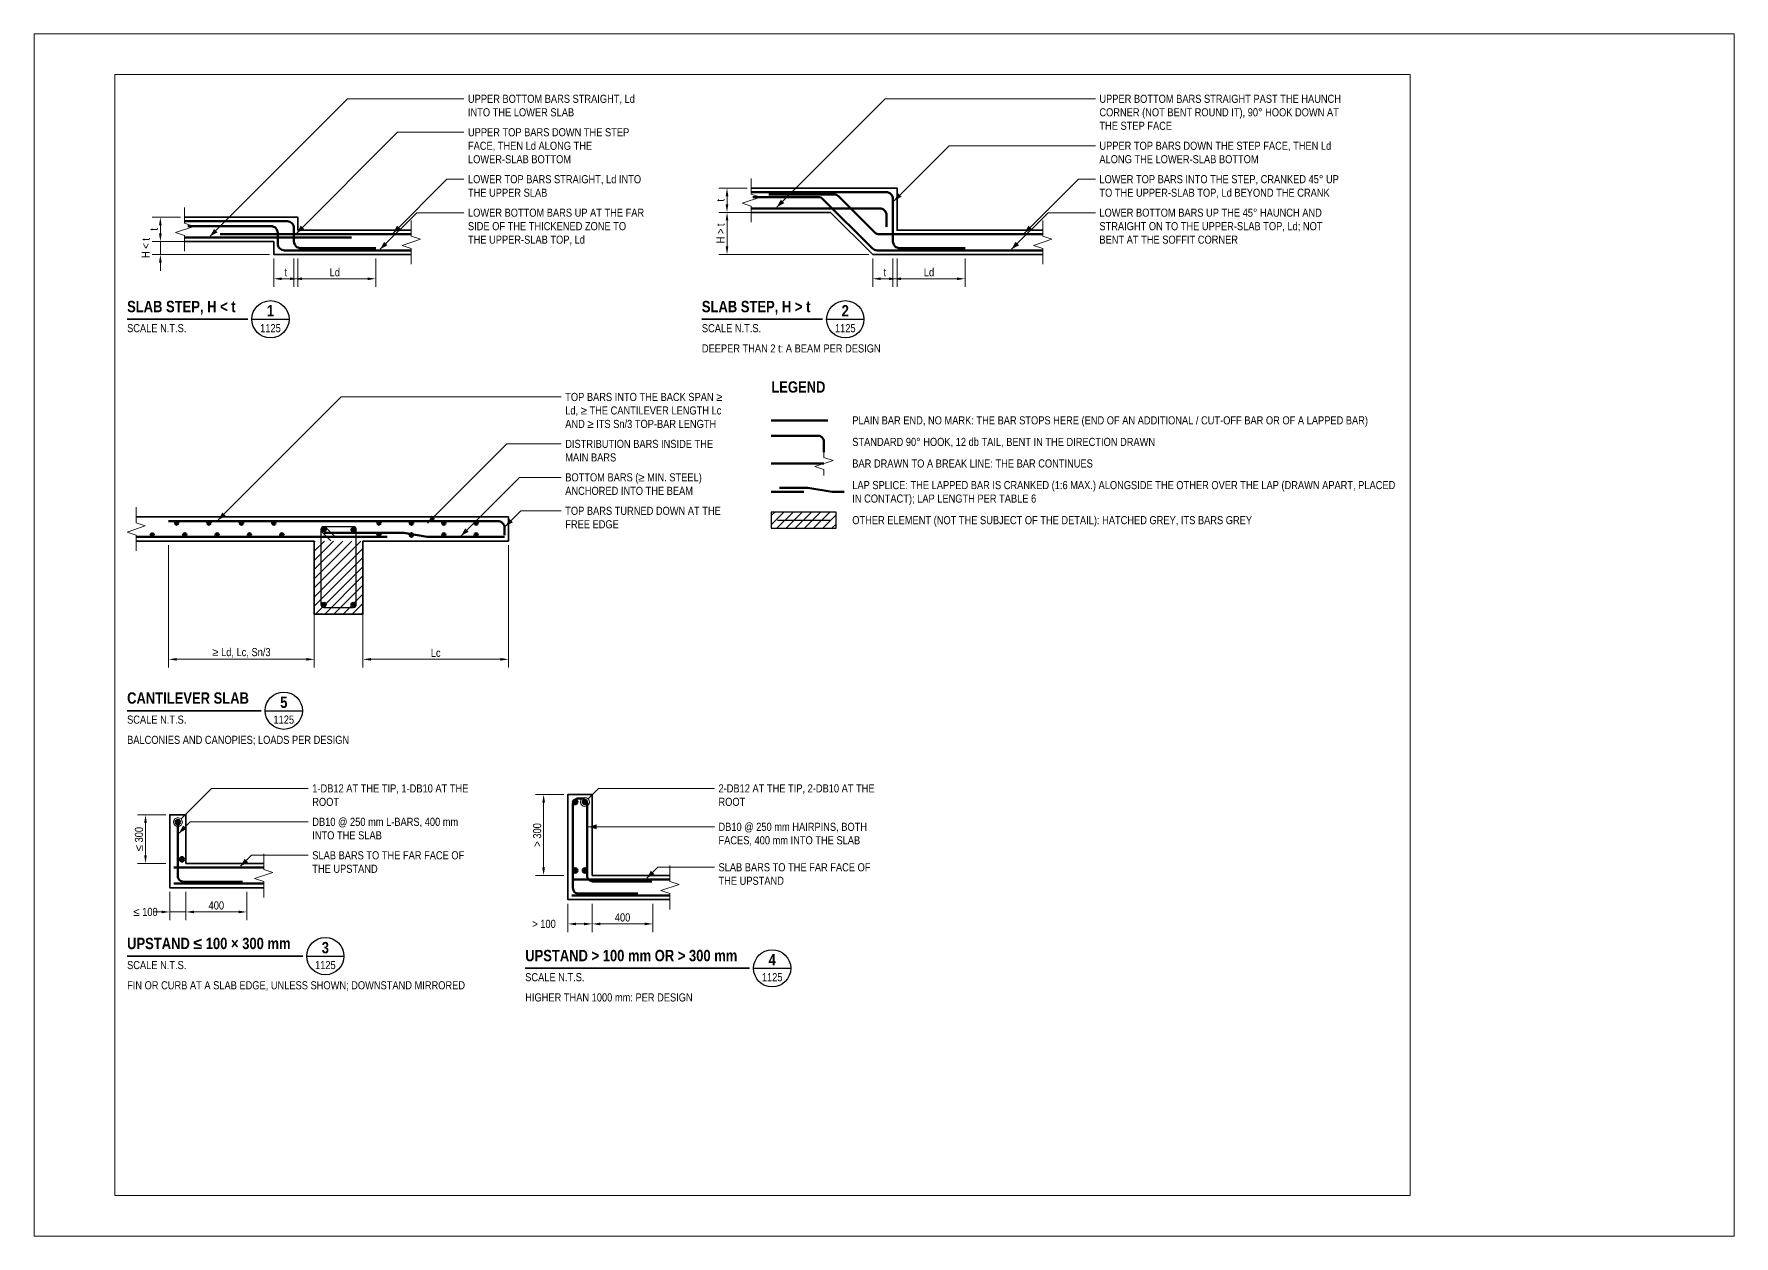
# Model space of a CAD drawing. Header units: millimetres. Extents: x 0 to 91000, y 0 to 7425.
# Drawn here: x 46000 to 56500, y 0 to 7425 of the extents above; entities that cross this region are included whole.
import ezdxf
from ezdxf.enums import TextEntityAlignment as Align

# ---------------------------------------------------------------- set-up
doc = ezdxf.new("R2010")
doc.units = ezdxf.units.MM
doc.header["$LTSCALE"] = 3.75
for name, color, linetype, lineweight in [('S-ANNO', 3, 'Continuous', 18), ('S-BREAK', 8, 'Continuous', 18), ('S-CONC', 4, 'Continuous', 35), ('S-CONC-VIS', 5, 'Continuous', 25), ('S-DET', 7, 'Continuous', 18), ('S-DIMS', 2, 'Continuous', 18), ('S-HATCH', 9, 'Continuous', 13), ('S-REBR', 1, 'Continuous', 50), ('S-REBR-NF', 252, 'Continuous', 25), ('S-SYMB', 6, 'Continuous', 25), ('S-TEXT', 7, 'Continuous', 18), ('S-TITLE', 4, 'Continuous', 35)]:
    doc.layers.add(name, color=color, linetype=linetype, lineweight=lineweight)
doc.layers.add('S-SHEET', color=9, linetype='Continuous', lineweight=13, plot=False)
doc.layers.add('S-TB-AREA', color=9, linetype='Continuous', lineweight=13, plot=False)
doc.styles.add('AN', font='ARIALN_0.TTF')
doc.styles.add('ANB', font='ARIALNB_0.TTF')
doc.dimstyles.new('EIT-25', dxfattribs={"dimscale": 25, "dimtxt": 2, "dimasz": 2, "dimexe": 2, "dimexo": 1, "dimgap": 0.6, "dimtad": 1, "dimdec": 0, "dimtxsty": 'AN', "dimcen": 2.5, "dimclrd": 2, "dimclre": 8, "dimclrt": 7, "dimazin": 3, "dimtfac": 1, "dimtmove": 1, "dimatfit": 3, "dimlwd": -1, "dimlwe": -1, "dimarcsym": 0})

# ---------------------------------------------------------------- blocks, each defined once
blk = doc.blocks.new('VT-1125-1', base_point=(23, 221.93))
at = {"layer": 'S-SYMB'}
blk.add_line((53.82, 226.53), (63.02, 226.53), dxfattribs=at)
blk.add_circle((58.42, 226.53), 4.6, dxfattribs=at)
at = {"layer": 'S-TITLE'}
blk.add_line((23, 226.53), (52.82, 226.53), dxfattribs=at)
at = {"layer": 'S-TEXT'}
for s, height, style, p in [('1', 2.8, 'ANB', (58.42, 228.63)), ('1125', 2, 'AN', (58.42, 224.33))]:
    blk.add_text(s, height=height, dxfattribs=dict(at, style=style)).set_placement(p, align=Align.MIDDLE_CENTER)
at = {"layer": 'S-TEXT', "style": 'AN'}
blk.add_text('SCALE N.T.S.', height=2, dxfattribs=at).set_placement((23, 225.33), align=Align.TOP_LEFT)
at = {"layer": 'S-TITLE', "style": 'ANB'}
blk.add_text('SLAB STEP, H < t', height=2.8, dxfattribs=at).set_placement((23, 227.43), align=Align.BOTTOM_LEFT)
blk = doc.blocks.new('VT-1125-2', base_point=(164.99, 217.78))
at = {"layer": 'S-SYMB'}
blk.add_line((195.82, 226.53), (205.02, 226.53), dxfattribs=at)
blk.add_circle((200.42, 226.53), 4.6, dxfattribs=at)
at = {"layer": 'S-TITLE'}
blk.add_line((164.99, 226.53), (194.82, 226.53), dxfattribs=at)
at = {"layer": 'S-TEXT'}
for s, height, style, p in [('2', 2.8, 'ANB', (200.42, 228.63)), ('1125', 2, 'AN', (200.42, 224.33))]:
    blk.add_text(s, height=height, dxfattribs=dict(at, style=style)).set_placement(p, align=Align.MIDDLE_CENTER)
at = {"layer": 'S-TEXT', "style": 'AN'}
for s, p in [('SCALE N.T.S.', (164.99, 225.33)), ('DEEPER THAN 2 t: A BEAM PER DESIGN', (164.99, 220.33))]:
    blk.add_text(s, height=2, dxfattribs=at).set_placement(p, align=Align.TOP_LEFT)
at = {"layer": 'S-TITLE', "style": 'ANB'}
blk.add_text('SLAB STEP, H > t', height=2.8, dxfattribs=at).set_placement((164.99, 227.43), align=Align.BOTTOM_LEFT)
blk = doc.blocks.new('VT-1125-5', base_point=(23, 121.06))
at = {"layer": 'S-SYMB'}
blk.add_line((57.11, 129.81), (66.31, 129.81), dxfattribs=at)
blk.add_circle((61.71, 129.81), 4.6, dxfattribs=at)
at = {"layer": 'S-TITLE'}
blk.add_line((23, 129.81), (56.11, 129.81), dxfattribs=at)
at = {"layer": 'S-TEXT'}
for s, height, style, p in [('5', 2.8, 'ANB', (61.71, 131.91)), ('1125', 2, 'AN', (61.71, 127.61))]:
    blk.add_text(s, height=height, dxfattribs=dict(at, style=style)).set_placement(p, align=Align.MIDDLE_CENTER)
at = {"layer": 'S-TEXT', "style": 'AN'}
for s, p in [('SCALE N.T.S.', (23, 128.61)), ('BALCONIES AND CANOPIES; LOADS PER DESIGN', (23, 123.61))]:
    blk.add_text(s, height=2, dxfattribs=at).set_placement(p, align=Align.TOP_LEFT)
at = {"layer": 'S-TITLE', "style": 'ANB'}
blk.add_text('CANTILEVER SLAB', height=2.8, dxfattribs=at).set_placement((23, 130.71), align=Align.BOTTOM_LEFT)
blk = doc.blocks.new('KEY-1125-1', base_point=(182.14, 174.87))
at = {"layer": 'S-HATCH'}
h = blk.add_hatch(dxfattribs=at)
h.set_pattern_fill('ANSI31', color=256, scale=0.50394)
h.paths.add_polyline_path([(182.14, 174.87), (198.14, 174.87), (198.14, 178.87), (182.14, 178.87)])
at = {"layer": 'S-BREAK', "flags": 128}
blk.add_lwpolyline([(195.14, 187.87), (195.14, 189.37), (192.89, 190.12), (197.39, 191.62), (195.14, 192.37), (195.14, 193.87)], dxfattribs=at)
at = {"layer": 'S-CONC-VIS', "flags": 128}
blk.add_lwpolyline([(182.14, 174.87), (198.14, 174.87), (198.14, 178.87), (182.14, 178.87)], close=True, dxfattribs=at)
at = {"layer": 'S-REBR'}
for p, q in [((182.14, 201.53), (196.14, 201.53)), ((182.14, 190.87), (195.14, 190.87)), ((182.14, 183.87), (190.14, 183.87))]:
    blk.add_line(p, q, dxfattribs=at)
at = {"layer": 'S-REBR', "flags": 128}
blk.add_lwpolyline([(182.14, 197.7), (193.74, 197.7, -0.414214), (195.14, 196.3), (195.14, 193.7)], format="xyb", dxfattribs=at)
blk.add_lwpolyline([(184.14, 184.87), (191.14, 184.87), (197.14, 183.87), (200.14, 183.87)], dxfattribs=at)
at = {"layer": 'S-REBR-NF'}
blk.add_line((183.64, 176.87), (196.64, 176.87), dxfattribs=at)
at = {"layer": 'S-TEXT', "style": 'AN'}
for s, p in [('PLAIN BAR END, NO MARK: THE BAR STOPS HERE (END OF AN ADDITIONAL / CUT-OFF BAR OR OF A LAPPED BAR)', (202.14, 202.53)), ('STANDARD 90° HOOK, 12 db TAIL, BENT IN THE DIRECTION DRAWN', (202.14, 197.2)), ('BAR DRAWN TO A BREAK LINE: THE BAR CONTINUES', (202.14, 191.87)), ('LAP SPLICE: THE LAPPED BAR IS CRANKED (1:6 MAX.) ALONGSIDE THE OTHER OVER THE LAP (DRAWN APART, PLACED', (202.14, 186.53)), ('IN CONTACT); LAP LENGTH PER TABLE 6', (202.14, 183.2)), ('OTHER ELEMENT (NOT THE SUBJECT OF THE DETAIL): HATCHED GREY, ITS BARS GREY', (202.14, 177.87))]:
    blk.add_text(s, height=2, dxfattribs=at).set_placement(p, align=Align.TOP_LEFT)
at = {"layer": 'S-TITLE', "style": 'ANB'}
blk.add_text('LEGEND', height=2.8, dxfattribs=at).set_placement((182.14, 207.53), align=Align.BOTTOM_LEFT)
blk = doc.blocks.new('VT-1125-3', base_point=(23, 60.38))
at = {"layer": 'S-SYMB'}
blk.add_line((67.38, 69.13), (76.58, 69.13), dxfattribs=at)
blk.add_circle((71.98, 69.13), 4.6, dxfattribs=at)
at = {"layer": 'S-TITLE'}
blk.add_line((23, 69.13), (66.38, 69.13), dxfattribs=at)
at = {"layer": 'S-TEXT'}
for s, height, style, p in [('3', 2.8, 'ANB', (71.98, 71.23)), ('1125', 2, 'AN', (71.98, 66.93))]:
    blk.add_text(s, height=height, dxfattribs=dict(at, style=style)).set_placement(p, align=Align.MIDDLE_CENTER)
at = {"layer": 'S-TEXT', "style": 'AN'}
for s, p in [('SCALE N.T.S.', (23, 67.93)), ('FIN OR CURB AT A SLAB EDGE, UNLESS SHOWN; DOWNSTAND MIRRORED', (23, 62.93))]:
    blk.add_text(s, height=2, dxfattribs=at).set_placement(p, align=Align.TOP_LEFT)
at = {"layer": 'S-TITLE', "style": 'ANB'}
blk.add_text('UPSTAND ≤ 100 × 300 mm', height=2.8, dxfattribs=at).set_placement((23, 70.03), align=Align.BOTTOM_LEFT)
blk = doc.blocks.new('VT-1125-4', base_point=(121.37, 57.41))
at = {"layer": 'S-SYMB'}
blk.add_line((177.78, 66.16), (186.98, 66.16), dxfattribs=at)
blk.add_circle((182.38, 66.16), 4.6, dxfattribs=at)
at = {"layer": 'S-TITLE'}
blk.add_line((121.37, 66.16), (176.78, 66.16), dxfattribs=at)
at = {"layer": 'S-TEXT'}
for s, height, style, p in [('4', 2.8, 'ANB', (182.38, 68.26)), ('1125', 2, 'AN', (182.38, 63.96))]:
    blk.add_text(s, height=height, dxfattribs=dict(at, style=style)).set_placement(p, align=Align.MIDDLE_CENTER)
at = {"layer": 'S-TEXT', "style": 'AN'}
for s, p in [('SCALE N.T.S.', (121.37, 64.96)), ('HIGHER THAN 1000 mm: PER DESIGN', (121.37, 59.96))]:
    blk.add_text(s, height=2, dxfattribs=at).set_placement(p, align=Align.TOP_LEFT)
at = {"layer": 'S-TITLE', "style": 'ANB'}
blk.add_text('UPSTAND > 100 mm OR > 300 mm', height=2.8, dxfattribs=at).set_placement((121.37, 67.06), align=Align.BOTTOM_LEFT)
blk = doc.blocks.new('DET-1125-1', base_point=(-1055.4, -76200))
at = {"layer": 'S-ANNO', "flags": 128}
for points in [[(-542.8, -75887.8), (306.7, -75038.3), (950, -75038.3), (1025, -75038.3)], [(-7.9, -75867.9), (615, -75245), (950, -75245), (1025, -75245)], [(587.2, -75867.8), (920, -75535), (950, -75535), (1025, -75535)], [(507.2, -75967.8), (733.3, -75741.7), (950, -75741.7), (1025, -75741.7)]]:
    blk.add_lwpolyline(points, dxfattribs=at)
at = {"layer": 'S-ANNO'}
for points in [[(-542.8, -75887.8), (-496.8, -75863), (-518, -75841.8)], [(-7.9, -75867.9), (38.1, -75843.1), (16.9, -75821.9)], [(587.2, -75867.8), (633.2, -75843), (612, -75821.8)], [(507.2, -75967.8), (553.2, -75943), (532, -75921.8)]]:
    blk.add_solid(points, dxfattribs=at)
at = {"layer": 'S-BREAK', "flags": 128}
for points in [[(-700, -75980), (-700, -75882.5), (-756.2, -75863.8), (-643.8, -75826.2), (-700, -75807.5), (-700, -75710)], [(700, -76060), (700, -75962.5), (643.8, -75943.8), (756.2, -75906.2), (700, -75887.5), (700, -75790)]]:
    blk.add_lwpolyline(points, dxfattribs=at)
at = {"layer": 'S-CONC', "flags": 128}
for points in [[(-700, -75770), (0, -75770), (0, -75850), (700, -75850)], [(-700, -75920), (-150, -75920), (-150, -76000), (700, -76000)]]:
    blk.add_lwpolyline(points, dxfattribs=at)
at = {"layer": 'S-REBR', "flags": 128}
for points in [[(-700, -75795), (-67, -75795, -0.4142136), (-25, -75837), (-25, -75919, 0.4142136), (17, -75961), (480, -75961)], [(700, -75975), (-83, -75975, -0.4142136), (-125, -75933), (-125, -75867, 0.4142136), (-167, -75825), (-680, -75825)]]:
    blk.add_lwpolyline(points, format="xyb", dxfattribs=at)
for points in [[(-700, -75895), (330, -75895)], [(700, -75875), (-480, -75875)]]:
    blk.add_lwpolyline(points, dxfattribs=at)
at = {"layer": 'S-TEXT', "char_height": 50, "attachment_point": 1, "style": 'AN'}
for s, insert, width in [('UPPER BOTTOM BARS STRAIGHT, Ld\\PINTO THE LOWER SLAB', (1050, -75013.3), 1084.92), ('UPPER TOP BARS DOWN THE STEP\\PFACE, THEN Ld ALONG THE\\PLOWER-SLAB BOTTOM', (1050, -75220), 1048.385), ('LOWER TOP BARS STRAIGHT, Ld INTO\\PTHE UPPER SLAB', (1050, -75510), 1124.683), ('LOWER BOTTOM BARS UP AT THE FAR\\PSIDE OF THE THICKENED ZONE TO\\PTHE UPPER-SLAB TOP, Ld', (1050, -75716.7), 1144.405)]:
    blk.add_mtext(s, dxfattribs=dict(at, insert=insert, width=width))
at = {"layer": 'S-DIMS'}
for base, p1, p2, text in [((-850, -75920), (-700, -75920), (-700, -75770), 't'), ((-850, -76000), (-150, -76000), (-150, -75920), 'H < t')]:
    blk.add_linear_dim(base=base, p1=p1, p2=p2, angle=90, text=text, dimstyle='EIT-25', dxfattribs=at).render()
for base, p1, p2, text in [((-150, -76150), (-150, -76000), (0, -76000), 't'), ((-25, -76150), (-25, -76000), (480, -76000), 'Ld')]:
    blk.add_linear_dim(base=base, p1=p1, p2=p2, text=text, dimstyle='EIT-25', dxfattribs=at).render()
blk = doc.blocks.new('DET-1125-2', base_point=(-1205.4, -84200))
at = {"layer": 'S-ANNO', "flags": 128}
for points in [[(-742.8, -83707.8), (-73.3, -83038.3), (1150, -83038.3), (1225, -83038.3)], [(-17.8, -83667.8), (321.7, -83328.3), (1150, -83328.3), (1225, -83328.3)], [(787.2, -83867.8), (1120, -83535), (1150, -83535), (1225, -83535)], [(707.2, -83967.8), (933.3, -83741.7), (1150, -83741.7), (1225, -83741.7)]]:
    blk.add_lwpolyline(points, dxfattribs=at)
at = {"layer": 'S-ANNO'}
for points in [[(-742.8, -83707.8), (-696.8, -83683), (-718, -83661.8)], [(-17.8, -83667.8), (28.2, -83643), (7, -83621.8)], [(787.2, -83867.8), (833.2, -83843), (812, -83821.8)], [(707.2, -83967.8), (753.2, -83943), (732, -83921.8)]]:
    blk.add_solid(points, dxfattribs=at)
at = {"layer": 'S-BREAK', "flags": 128}
for points in [[(-900, -83800), (-900, -83702.5), (-956.2, -83683.8), (-843.8, -83646.2), (-900, -83627.5), (-900, -83530)], [(900, -84060), (900, -83962.5), (843.8, -83943.8), (956.2, -83906.2), (900, -83887.5), (900, -83790)]]:
    blk.add_lwpolyline(points, dxfattribs=at)
at = {"layer": 'S-CONC', "flags": 128}
for points in [[(-900, -83590), (0, -83590), (0, -83850), (900, -83850)], [(-900, -83740), (-410, -83740), (-150, -84000), (900, -84000)]]:
    blk.add_lwpolyline(points, dxfattribs=at)
at = {"layer": 'S-REBR', "flags": 128}
for points in [[(-900, -83615), (-67, -83615, -0.4142136), (-25, -83657), (-25, -83919, 0.4142136), (17, -83961), (420, -83961)], [(900, -83975), (-122.2, -83975, -0.1989124), (-151.9, -83962.7), (-457.3, -83657.3, 0.1989124), (-487, -83645), (-889.6, -83645)], [(900, -83875), (-109.1, -83875, -0.1989124), (-138.8, -83862.7), (-360.2, -83641.3, 0.1989124), (-389.9, -83629), (-792.5, -83629)], [(-900, -83715), (-107, -83715, -0.4142136), (-65, -83757), (-65, -83830)]]:
    blk.add_lwpolyline(points, format="xyb", dxfattribs=at)
at = {"layer": 'S-TEXT', "char_height": 50, "attachment_point": 1, "style": 'AN'}
for s, insert, width in [('UPPER BOTTOM BARS STRAIGHT PAST THE HAUNCH\\PCORNER (NOT BENT ROUND IT), 90° HOOK DOWN AT\\PTHE STEP FACE', (1250, -83013.3), 1564.59), ('UPPER TOP BARS DOWN THE STEP FACE, THEN Ld\\PALONG THE LOWER-SLAB BOTTOM', (1250, -83303.3), 1501.842), ('LOWER TOP BARS INTO THE STEP, CRANKED 45° UP\\PTO THE UPPER-SLAB TOP, Ld BEYOND THE CRANK', (1250, -83510), 1550.827), ('LOWER BOTTOM BARS UP THE 45° HAUNCH AND\\PSTRAIGHT ON TO THE UPPER-SLAB TOP, Ld; NOT\\PBENT AT THE SOFFIT CORNER', (1250, -83716.7), 1445.728)]:
    blk.add_mtext(s, dxfattribs=dict(at, insert=insert, width=width))
at = {"layer": 'S-DIMS'}
for base, p1, p2, text in [((-1050, -83740), (-900, -83740), (-900, -83590), 't'), ((-1050, -84000), (-150, -84000), (-410, -83740), 'H > t')]:
    blk.add_linear_dim(base=base, p1=p1, p2=p2, angle=90, text=text, dimstyle='EIT-25', dxfattribs=at).render()
for base, p1, p2, text in [((-150, -84150), (-150, -84000), (0, -84000), 't'), ((-25, -84150), (-25, -84000), (420, -84000), 'Ld')]:
    blk.add_linear_dim(base=base, p1=p1, p2=p2, text=text, dimstyle='EIT-25', dxfattribs=at).render()
blk = doc.blocks.new('DET-1125-5', base_point=(22843.8, -10847.2))
at = {"layer": 'S-HATCH'}
h = blk.add_hatch(dxfattribs=at)
h.set_pattern_fill('ANSI31', color=256, scale=12.59843)
h.paths.add_polyline_path([(24000, -10450), (24300, -10450), (24300, -10000), (24000, -10000)])
at = {"layer": 'S-REBR'}
h = blk.add_hatch(color=256, dxfattribs=at)
h.dxf.hatch_style = 1
edge = h.paths.add_edge_path()
edge.add_arc((23000, -9962), 11, 0, 360)
h = blk.add_hatch(color=256, dxfattribs=at)
h.dxf.hatch_style = 1
edge = h.paths.add_edge_path()
edge.add_arc((23150, -9888), 11, 0, 360)
h = blk.add_hatch(color=256, dxfattribs=at)
h.dxf.hatch_style = 1
edge = h.paths.add_edge_path()
edge.add_arc((23200, -9962), 11, 0, 360)
h = blk.add_hatch(color=256, dxfattribs=at)
h.dxf.hatch_style = 1
edge = h.paths.add_edge_path()
edge.add_arc((23350, -9888), 11, 0, 360)
h = blk.add_hatch(color=256, dxfattribs=at)
h.dxf.hatch_style = 1
edge = h.paths.add_edge_path()
edge.add_arc((23400, -9962), 11, 0, 360)
h = blk.add_hatch(color=256, dxfattribs=at)
h.dxf.hatch_style = 1
edge = h.paths.add_edge_path()
edge.add_arc((23550, -9888), 11, 0, 360)
h = blk.add_hatch(color=256, dxfattribs=at)
h.dxf.hatch_style = 1
edge = h.paths.add_edge_path()
edge.add_arc((23600, -9962), 11, 0, 360)
h = blk.add_hatch(color=256, dxfattribs=at)
h.dxf.hatch_style = 1
edge = h.paths.add_edge_path()
edge.add_arc((23750, -9888), 11, 0, 360)
h = blk.add_hatch(color=256, dxfattribs=at)
h.dxf.hatch_style = 1
edge = h.paths.add_edge_path()
edge.add_arc((23800, -9962), 11, 0, 360)
h = blk.add_hatch(color=256, dxfattribs=at)
h.dxf.hatch_style = 1
edge = h.paths.add_edge_path()
edge.add_arc((24400, -9888), 11, 0, 360)
h = blk.add_hatch(color=256, dxfattribs=at)
h.dxf.hatch_style = 1
edge = h.paths.add_edge_path()
edge.add_arc((24400, -9962), 11, 0, 360)
h = blk.add_hatch(color=256, dxfattribs=at)
h.dxf.hatch_style = 1
edge = h.paths.add_edge_path()
edge.add_arc((24600, -9888), 11, 0, 360)
h = blk.add_hatch(color=256, dxfattribs=at)
h.dxf.hatch_style = 1
edge = h.paths.add_edge_path()
edge.add_arc((24600, -9962), 11, 0, 360)
h = blk.add_hatch(color=256, dxfattribs=at)
h.dxf.hatch_style = 1
edge = h.paths.add_edge_path()
edge.add_arc((24800, -9888), 11, 0, 360)
h = blk.add_hatch(color=256, dxfattribs=at)
h.dxf.hatch_style = 1
edge = h.paths.add_edge_path()
edge.add_arc((24800, -9962), 11, 0, 360)
h = blk.add_hatch(color=256, dxfattribs=at)
h.dxf.hatch_style = 1
edge = h.paths.add_edge_path()
edge.add_arc((25000, -9888), 11, 0, 360)
h = blk.add_hatch(color=256, dxfattribs=at)
h.dxf.hatch_style = 1
edge = h.paths.add_edge_path()
edge.add_arc((25000, -9962), 11, 0, 360)
at = {"layer": 'S-REBR-NF'}
h = blk.add_hatch(color=256, dxfattribs=at)
h.dxf.hatch_style = 1
edge = h.paths.add_edge_path()
edge.add_arc((24059, -9929), 13.8, 0, 360)
h = blk.add_hatch(color=256, dxfattribs=at)
h.dxf.hatch_style = 1
edge = h.paths.add_edge_path()
edge.add_arc((24241, -9929), 13.8, 0, 360)
h = blk.add_hatch(color=256, dxfattribs=at)
h.dxf.hatch_style = 1
edge = h.paths.add_edge_path()
edge.add_arc((24059, -10391), 13.8, 0, 360)
h = blk.add_hatch(color=256, dxfattribs=at)
h.dxf.hatch_style = 1
edge = h.paths.add_edge_path()
edge.add_arc((24241, -10391), 13.8, 0, 360)
at = {"layer": 'S-ANNO', "flags": 128}
for points in [[(23407.2, -9868.8), (24166.8, -9109.2), (25450, -9109.2), (25525, -9109.2)], [(24700, -9888), (25188.8, -9399.2), (25450, -9399.2), (25525, -9399.2)], [(24907.2, -9966.8), (25268.2, -9605.8), (25450, -9605.8), (25525, -9605.8)], [(25180.8, -9908.2), (25276.5, -9812.5), (25450, -9812.5), (25525, -9812.5)]]:
    blk.add_lwpolyline(points, dxfattribs=at)
at = {"layer": 'S-ANNO'}
for points in [[(23407.2, -9868.8), (23453.2, -9844), (23432, -9822.8)], [(24700, -9888), (24746, -9863.3), (24724.7, -9842)], [(25180.8, -9908.2), (25226.8, -9883.4), (25205.6, -9862.2)], [(24907.2, -9966.8), (24953.2, -9942), (24932, -9920.8)]]:
    blk.add_solid(points, dxfattribs=at)
at = {"layer": 'S-BREAK', "flags": 128}
blk.add_lwpolyline([(22900, -10060), (22900, -9962.5), (22843.8, -9943.8), (22956.2, -9906.2), (22900, -9887.5), (22900, -9790)], dxfattribs=at)
at = {"layer": 'S-CONC'}
for p, q in [((22900, -9850), (25200, -9850)), ((25200, -10000), (25200, -9850)), ((22900, -10000), (24000, -10000)), ((24300, -10000), (25200, -10000))]:
    blk.add_line(p, q, dxfattribs=at)
at = {"layer": 'S-CONC', "flags": 128}
blk.add_lwpolyline([(24000, -10000), (24000, -10450), (24300, -10450), (24300, -10000)], dxfattribs=at)
at = {"layer": 'S-REBR', "flags": 128}
blk.add_lwpolyline([(22900, -9974), (24450, -9974)], dxfattribs=at)
for points in [[(23100, -9876), (25133, -9876, -0.4142136), (25175, -9918), (25175, -9964)], [(24060, -9949), (24546.5, -9949, -0.0413106), (24553.4, -9949.6), (24696.6, -9973.4, 0.0413106), (24703.5, -9974), (25175, -9974)]]:
    blk.add_lwpolyline(points, format="xyb", dxfattribs=at)
at = {"layer": 'S-REBR'}
for centre in [(23000, -9962), (23150, -9888), (23200, -9962), (23350, -9888), (23400, -9962), (23550, -9888), (23600, -9962), (23750, -9888), (23800, -9962), (24400, -9888), (24400, -9962), (24600, -9888), (24600, -9962), (24800, -9888), (24800, -9962), (25000, -9888), (25000, -9962)]:
    blk.add_circle(centre, 11, dxfattribs=at)
at = {"layer": 'S-REBR-NF', "flags": 128}
blk.add_lwpolyline([(24127.8, -9972), (24071.9, -9916.1, 0.6681786), (24040.8, -9929), (24040.8, -10391, 0.4142136), (24059, -10409.2), (24241, -10409.2, 0.4142136), (24259.2, -10391), (24259.2, -9929, 0.4142136), (24241, -9910.8), (24059, -9910.8, 0.6681786), (24046.1, -9941.9), (24102, -9997.8)], format="xyb", dxfattribs=at)
at = {"layer": 'S-REBR-NF'}
for centre in [(24059, -9929), (24241, -9929), (24059, -10391), (24241, -10391)]:
    blk.add_circle(centre, 13.8, dxfattribs=at)
at = {"layer": 'S-TEXT', "char_height": 50, "attachment_point": 1, "style": 'AN'}
for s, insert, width in [('TOP BARS INTO THE BACK SPAN ≥\\PLd, ≥ THE CANTILEVER LENGTH Lc\\PAND ≥ ITS Sn/3 TOP-BAR LENGTH', (25550, -9084.2), 1022.173), ('DISTRIBUTION BARS INSIDE THE\\PMAIN BARS', (25550, -9374.2), 962.298), ('BOTTOM BARS (≥ MIN. STEEL)\\PANCHORED INTO THE BEAM', (25550, -9580.8), 889.761), ('TOP BARS TURNED DOWN AT THE\\PFREE EDGE', (25550, -9787.5), 1011.851)]:
    blk.add_mtext(s, dxfattribs=dict(at, insert=insert, width=width))
at = {"layer": 'S-DIMS'}
for base, p1, p2, text in [((23100, -10730), (23100, -10000), (24000, -10000), '≥ Ld, Lc, Sn/3'), ((24300, -10730), (24300, -10000), (25200, -10000), 'Lc')]:
    blk.add_linear_dim(base=base, p1=p1, p2=p2, text=text, dimstyle='EIT-25', dxfattribs=at).render()
blk = doc.blocks.new('DET-1125-3', base_point=(-363.7, -92223.7))
at = {"layer": 'S-REBR'}
h = blk.add_hatch(color=256, dxfattribs=at)
h.dxf.hatch_style = 1
edge = h.paths.add_edge_path()
edge.add_arc((-50, -91595), 13.8, 0, 360)
h = blk.add_hatch(color=256, dxfattribs=at)
h.dxf.hatch_style = 1
edge = h.paths.add_edge_path()
edge.add_arc((-25, -91825), 13.8, 0, 360)
at = {"layer": 'S-ANNO', "flags": 128}
for points in [[(-30.6, -91575.6), (158.3, -91386.7), (680, -91386.7), (755, -91386.7)], [(-42.8, -91662.8), (26.7, -91593.3), (680, -91593.3), (755, -91593.3)], [(337.2, -91867.8), (405, -91800), (680, -91800), (755, -91800)]]:
    blk.add_lwpolyline(points, dxfattribs=at)
at = {"layer": 'S-ANNO'}
blk.add_circle((-50, -91595), 27.5, dxfattribs=at)
for points in [[(-42.8, -91662.8), (3.2, -91638), (-18, -91616.8)], [(337.2, -91867.8), (383.2, -91843), (362, -91821.8)]]:
    blk.add_solid(points, dxfattribs=at)
at = {"layer": 'S-BREAK', "flags": 128}
blk.add_lwpolyline([(480, -92060), (480, -91962.5), (423.8, -91943.8), (536.2, -91906.2), (480, -91887.5), (480, -91790)], dxfattribs=at)
at = {"layer": 'S-CONC', "flags": 128}
blk.add_lwpolyline([(480, -91850), (0, -91850), (0, -91550), (-100, -91550), (-100, -92000), (480, -92000)], dxfattribs=at)
at = {"layer": 'S-REBR', "flags": 128}
blk.add_lwpolyline([(-50, -91575), (-50, -91928, 0.4142136), (-15, -91963), (350, -91963)], format="xyb", dxfattribs=at)
for points in [[(-75, -91875), (480, -91875)], [(-75, -91975), (480, -91975)]]:
    blk.add_lwpolyline(points, dxfattribs=at)
at = {"layer": 'S-REBR'}
for centre in [(-50, -91595), (-25, -91825)]:
    blk.add_circle(centre, 13.8, dxfattribs=at)
at = {"layer": 'S-TEXT', "char_height": 50, "attachment_point": 1, "style": 'AN'}
for s, insert, width in [('1-DB12 AT THE TIP, 1-DB10 AT THE\\PROOT', (780, -91361.7), 1015.469), ('DB10 @ 250 mm L-BARS, 400 mm\\PINTO THE SLAB', (780, -91568.3), 950.274), ('SLAB BARS TO THE FAR FACE OF\\PTHE UPSTAND', (780, -91775), 988.937)]:
    blk.add_mtext(s, dxfattribs=dict(at, insert=insert, width=width))
at = {"layer": 'S-DIMS'}
blk.add_linear_dim(base=(-250, -91850), p1=(-100, -91850), p2=(-100, -91550), angle=90, text='≤ 300', dimstyle='EIT-25', dxfattribs=at).render()
blk.add_linear_dim(base=(-100, -92150), p1=(-100, -92000), p2=(0, -92000), location=(-249.9, -92150), text='≤ 100', dimstyle='EIT-25', override={"dimtmove": 2}, dxfattribs=at).render()
blk.add_linear_dim(base=(0, -92150), p1=(0, -92000), p2=(375, -92000), text='400', dimstyle='EIT-25', dxfattribs=at).render()
blk = doc.blocks.new('DET-1125-4', base_point=(7586.3, -92223.7))
at = {"layer": 'S-REBR'}
h = blk.add_hatch(color=256, dxfattribs=at)
h.dxf.hatch_style = 1
edge = h.paths.add_edge_path()
edge.add_arc((7895, -91397), 13.8, 0, 360)
h = blk.add_hatch(color=256, dxfattribs=at)
h.dxf.hatch_style = 1
edge = h.paths.add_edge_path()
edge.add_arc((7955, -91397), 13.8, 0, 360)
h = blk.add_hatch(color=256, dxfattribs=at)
h.dxf.hatch_style = 1
edge = h.paths.add_edge_path()
edge.add_arc((7895, -91820), 13.8, 0, 360)
h = blk.add_hatch(color=256, dxfattribs=at)
h.dxf.hatch_style = 1
edge = h.paths.add_edge_path()
edge.add_arc((7955, -91820), 13.8, 0, 360)
at = {"layer": 'S-ANNO', "flags": 128}
for points in [[(7974.4, -91377.6), (8039.5, -91312.5), (8680, -91312.5), (8755, -91312.5)], [(7976.8, -91550), (8680, -91550), (8755, -91550)], [(8337.2, -91867.8), (8405, -91800), (8680, -91800), (8755, -91800)]]:
    blk.add_lwpolyline(points, dxfattribs=at)
at = {"layer": 'S-ANNO'}
blk.add_circle((7955, -91397), 27.5, dxfattribs=at)
for points in [[(7976.8, -91550), (8026.8, -91565), (8026.8, -91535)], [(8337.2, -91867.8), (8383.2, -91843), (8362, -91821.8)]]:
    blk.add_solid(points, dxfattribs=at)
at = {"layer": 'S-BREAK', "flags": 128}
blk.add_lwpolyline([(8480, -92060), (8480, -91962.5), (8423.8, -91943.8), (8536.2, -91906.2), (8480, -91887.5), (8480, -91790)], dxfattribs=at)
at = {"layer": 'S-CONC', "flags": 128}
blk.add_lwpolyline([(8480, -91850), (8000, -91850), (8000, -91350), (7850, -91350), (7850, -92000), (8480, -92000)], dxfattribs=at)
at = {"layer": 'S-REBR', "flags": 128}
blk.add_lwpolyline([(8281, -91963), (7916, -91963, -0.4142136), (7881, -91928), (7881, -91410, -0.4142136), (7916, -91375), (7934, -91375, -0.4142136), (7969, -91410), (7969, -91852, 0.4142136), (8004, -91887), (8369, -91887)], format="xyb", dxfattribs=at)
for points in [[(7875, -91875), (8480, -91875)], [(7875, -91975), (8480, -91975)]]:
    blk.add_lwpolyline(points, dxfattribs=at)
at = {"layer": 'S-REBR'}
for centre in [(7895, -91397), (7955, -91397), (7895, -91820), (7955, -91820)]:
    blk.add_circle(centre, 13.8, dxfattribs=at)
at = {"layer": 'S-TEXT', "char_height": 50, "attachment_point": 1, "style": 'AN'}
for s, insert, width in [('2-DB12 AT THE TIP, 2-DB10 AT THE\\PROOT', (8780, -91287.5), 1015.469), ('DB10 @ 250 mm HAIRPINS, BOTH\\PFACES, 400 mm INTO THE SLAB', (8780, -91525), 966.696), ('SLAB BARS TO THE FAR FACE OF\\PTHE UPSTAND', (8780, -91775), 988.937)]:
    blk.add_mtext(s, dxfattribs=dict(at, insert=insert, width=width))
at = {"layer": 'S-DIMS'}
blk.add_linear_dim(base=(7700, -91850), p1=(7850, -91850), p2=(7850, -91350), angle=90, text='> 300', dimstyle='EIT-25', dxfattribs=at).render()
blk.add_linear_dim(base=(7850, -92150), p1=(7850, -92000), p2=(8000, -92000), location=(7702.5, -92150), text='> 100', dimstyle='EIT-25', override={"dimtmove": 2}, dxfattribs=at).render()
blk.add_linear_dim(base=(8000, -92150), p1=(8000, -92000), p2=(8375, -92000), text='400', dimstyle='EIT-25', dxfattribs=at).render()

msp = doc.modelspace()

# ---------------------------------------------------------------- linework, layer by layer
at = {"layer": 'S-SHEET', "flags": 128}
msp.add_lwpolyline([(46000, 0), (56500, 0), (56500, 7425), (46000, 7425)], close=True, dxfattribs=at)
at = {"layer": 'S-TB-AREA', "flags": 128}
msp.add_lwpolyline([(46500, 250), (54500, 250), (54500, 7175), (46500, 7175)], close=True, dxfattribs=at)

# ---------------------------------------------------------------- block references
at = {"layer": 'S-DET', "zscale": 25}
for name, p in [('DET-1125-1', (46575, 5863)), ('DET-1125-2', (50125, 5863)), ('DET-1125-5', (46575, 3445)), ('DET-1125-3', (46575, 1928)), ('DET-1125-4', (49034, 1854))]:
    msp.add_blockref(name, p, dxfattribs=at)
at = {"layer": 'S-TEXT', "xscale": 25, "yscale": 25, "zscale": 25}
for name, p in [('VT-1125-1', (46575, 5548)), ('VT-1125-2', (50125, 5444)), ('KEY-1125-1', (50554, 4372)), ('VT-1125-5', (46575, 3026)), ('VT-1125-3', (46575, 1510)), ('VT-1125-4', (49034, 1435))]:
    msp.add_blockref(name, p, dxfattribs=at)

doc.saveas('drawing.dxf')
